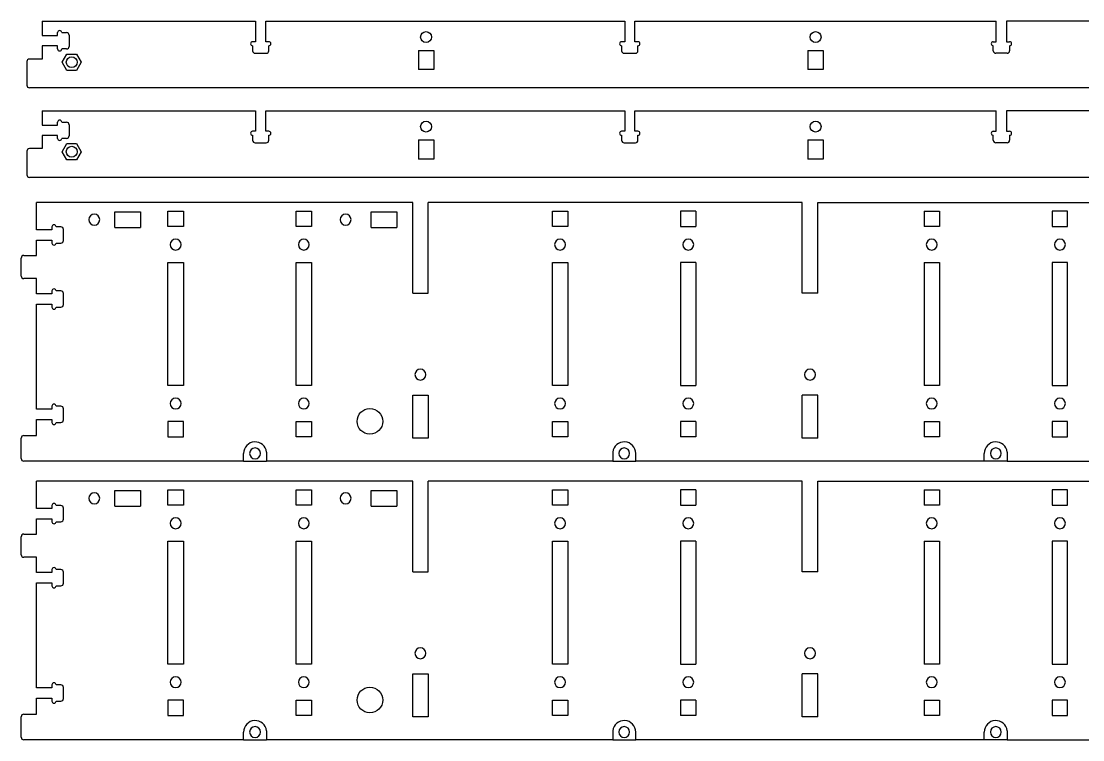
# Model space of a CAD drawing. Header units: millimetres. Extents: x 153 to 1657, y 1821 to 3313.
# Drawn here: x 153 to 982, y 1823 to 2384 of the extents above; entities that cross this region are included whole.
import ezdxf

# ---------------------------------------------------------------- set-up
doc = ezdxf.new("R2010")
doc.units = ezdxf.units.MM
doc.layers.get('0').update_dxf_attribs({"color": 253, "lineweight": 70, "true_color": 0x8faf8f})

msp = doc.modelspace()

# ---------------------------------------------------------------- linework, layer by layer
at = {"color": 158, "lineweight": -3, "true_color": 0x052648}
for p, q in [((169.58, 2383.99), (169.58, 2372.73)), ((169.58, 2383.99), (336.08, 2383.99)), ((336.08, 2383.99), (336.08, 2367.99)), ((344.08, 2383.99), (624.08, 2383.99)), ((344.08, 2367.99), (344.08, 2383.99)), ((624.08, 2383.99), (624.08, 2367.99)), ((632.08, 2383.99), (914.08, 2383.99)), ((632.08, 2367.99), (632.08, 2383.99)), ((914.08, 2367.99), (914.08, 2383.99)), ((1202.08, 2383.99), (922.08, 2383.99)), ((922.08, 2383.99), (922.08, 2367.99)), ((169.58, 2372.73), (181.58, 2372.73)), ((181.58, 2372.73), (181.58, 2375.08)), ((184.78, 2375.08), (188.58, 2375.08)), ((190.58, 2373.08), (190.58, 2364.38)), ((181.58, 2364.73), (169.58, 2364.73)), ((169.58, 2364.73), (169.58, 2354.44)), ((181.58, 2362.38), (181.58, 2364.73)), ((188.58, 2362.38), (184.78, 2362.38)), ((336.08, 2367.99), (333.73, 2367.99)), ((333.73, 2364.79), (333.73, 2360.99)), ((346.43, 2367.99), (344.08, 2367.99)), ((346.43, 2360.99), (346.43, 2364.79)), ((463.08, 2361.24), (463.08, 2346.24)), ((463.08, 2361.24), (475.08, 2361.24)), ((475.08, 2361.24), (475.08, 2346.24)), ((624.08, 2367.99), (621.73, 2367.99)), ((621.73, 2364.79), (621.73, 2360.99)), ((634.43, 2367.99), (632.08, 2367.99)), ((634.43, 2360.99), (634.43, 2364.79)), ((767.08, 2361.24), (767.08, 2346.24)), ((767.08, 2361.24), (779.08, 2361.24)), ((779.08, 2361.24), (779.08, 2346.24)), ((911.73, 2367.99), (914.08, 2367.99)), ((911.73, 2360.99), (911.73, 2364.79)), ((922.08, 2367.99), (924.43, 2367.99)), ((924.43, 2364.79), (924.43, 2360.99)), ((169.58, 2354.44), (159.58, 2354.44)), ((185.25, 2351.99), (188.91, 2358.34)), ((188.91, 2358.34), (196.25, 2358.34)), ((196.25, 2358.34), (199.91, 2351.99)), ((335.73, 2358.99), (344.43, 2358.99)), ((623.73, 2358.99), (632.43, 2358.99)), ((922.43, 2358.99), (913.73, 2358.99)), ((157.58, 2352.44), (157.58, 2333.99)), ((188.91, 2345.64), (185.25, 2351.99)), ((196.25, 2345.64), (188.91, 2345.64)), ((199.91, 2351.99), (196.25, 2345.64)), ((475.08, 2346.24), (463.08, 2346.24)), ((779.08, 2346.24), (767.08, 2346.24)), ((1386.58, 2331.99), (159.58, 2331.99)), ((169.58, 2314.11), (169.58, 2302.85)), ((169.58, 2314.11), (336.08, 2314.11)), ((336.08, 2314.11), (336.08, 2298.11)), ((344.08, 2314.11), (624.08, 2314.11)), ((344.08, 2298.11), (344.08, 2314.11)), ((624.08, 2314.11), (624.08, 2298.11)), ((632.08, 2314.11), (914.08, 2314.11)), ((632.08, 2298.11), (632.08, 2314.11)), ((914.08, 2298.11), (914.08, 2314.11)), ((1202.08, 2314.11), (922.08, 2314.11)), ((922.08, 2314.11), (922.08, 2298.11)), ((169.58, 2302.85), (181.58, 2302.85)), ((181.58, 2302.85), (181.58, 2305.2)), ((184.78, 2305.2), (188.58, 2305.2)), ((190.58, 2303.2), (190.58, 2294.5)), ((181.58, 2294.85), (169.58, 2294.85)), ((169.58, 2294.85), (169.58, 2284.56)), ((181.58, 2292.5), (181.58, 2294.85)), ((336.08, 2298.11), (333.73, 2298.11)), ((333.73, 2294.91), (333.73, 2291.11)), ((346.43, 2298.11), (344.08, 2298.11)), ((346.43, 2291.11), (346.43, 2294.91)), ((624.08, 2298.11), (621.73, 2298.11)), ((621.73, 2294.91), (621.73, 2291.11)), ((634.43, 2298.11), (632.08, 2298.11)), ((634.43, 2291.11), (634.43, 2294.91)), ((911.73, 2298.11), (914.08, 2298.11)), ((911.73, 2291.11), (911.73, 2294.91)), ((922.08, 2298.11), (924.43, 2298.11)), ((924.43, 2294.91), (924.43, 2291.11)), ((188.58, 2292.5), (184.78, 2292.5)), ((185.25, 2282.11), (188.91, 2288.46)), ((188.91, 2288.46), (196.25, 2288.46)), ((196.25, 2288.46), (199.91, 2282.11)), ((335.73, 2289.11), (344.43, 2289.11)), ((463.08, 2291.36), (463.08, 2276.36)), ((463.08, 2291.36), (475.08, 2291.36)), ((475.08, 2291.36), (475.08, 2276.36)), ((623.73, 2289.11), (632.43, 2289.11)), ((767.08, 2291.36), (767.08, 2276.36)), ((767.08, 2291.36), (779.08, 2291.36)), ((779.08, 2291.36), (779.08, 2276.36)), ((922.43, 2289.11), (913.73, 2289.11)), ((157.58, 2282.56), (157.58, 2264.11)), ((169.58, 2284.56), (159.58, 2284.56)), ((188.91, 2275.76), (185.25, 2282.11)), ((199.91, 2282.11), (196.25, 2275.76)), ((196.25, 2275.76), (188.91, 2275.76)), ((475.08, 2276.36), (463.08, 2276.36)), ((779.08, 2276.36), (767.08, 2276.36)), ((1386.58, 2262.11), (159.58, 2262.11)), ((165.2, 2221.14), (165.2, 2242.58)), ((458.7, 2242.58), (165.2, 2242.58)), ((458.7, 2171.73), (458.7, 2242.58)), ((470.7, 2171.73), (470.7, 2242.58)), ((762.7, 2242.58), (470.7, 2242.58)), ((762.7, 2171.73), (762.7, 2242.58)), ((774.7, 2171.73), (774.7, 2242.58)), ((774.7, 2242.58), (1066.7, 2242.58)), ((226.24, 2223.08), (226.24, 2235.08)), ((226.24, 2235.08), (246.24, 2235.08)), ((246.24, 2235.08), (246.24, 2223.08)), ((267.7, 2223.62), (267.7, 2235.58)), ((267.7, 2235.58), (279.7, 2235.58)), ((279.7, 2235.58), (279.7, 2223.62)), ((367.7, 2223.62), (367.7, 2235.58)), ((367.7, 2235.58), (379.7, 2235.58)), ((379.7, 2235.58), (379.7, 2223.62)), ((426.32, 2235.08), (446.28, 2235.08)), ((426.32, 2223.08), (426.32, 2235.08)), ((446.28, 2235.08), (446.28, 2223.08)), ((567.7, 2223.62), (567.7, 2235.58)), ((567.7, 2235.58), (579.7, 2235.58)), ((579.7, 2235.58), (579.7, 2223.62)), ((667.7, 2235.58), (667.7, 2223.62)), ((679.7, 2235.58), (667.7, 2235.58)), ((679.7, 2235.58), (679.7, 2223.62)), ((857.7, 2235.58), (869.7, 2235.58)), ((857.7, 2235.58), (857.7, 2223.62)), ((869.7, 2235.58), (869.7, 2223.62)), ((969.7, 2235.58), (957.7, 2235.58)), ((957.7, 2235.58), (957.7, 2223.62)), ((969.7, 2223.62), (969.7, 2235.58)), ((177.2, 2221.14), (165.2, 2221.14)), ((177.2, 2223.49), (177.2, 2221.14)), ((184.2, 2223.49), (180.4, 2223.49)), ((186.2, 2212.79), (186.2, 2221.49)), ((226.24, 2223.08), (246.24, 2223.08)), ((279.7, 2223.62), (267.7, 2223.62)), ((379.7, 2223.62), (367.7, 2223.62)), ((426.32, 2223.08), (446.28, 2223.08)), ((579.7, 2223.62), (567.7, 2223.62)), ((667.7, 2223.62), (679.7, 2223.62)), ((869.7, 2223.62), (857.7, 2223.62)), ((957.7, 2223.62), (969.7, 2223.62)), ((165.2, 2213.14), (177.2, 2213.14)), ((165.2, 2201.14), (165.2, 2213.14)), ((177.2, 2213.14), (177.2, 2210.79)), ((180.4, 2210.79), (184.2, 2210.79)), ((153.2, 2185.09), (153.2, 2199.14)), ((155.2, 2201.14), (165.2, 2201.14)), ((267.7, 2195.62), (279.7, 2195.62)), ((267.7, 2099.54), (267.7, 2195.62)), ((279.7, 2195.62), (279.7, 2099.54)), ((367.7, 2099.54), (367.7, 2195.62)), ((367.7, 2195.62), (379.7, 2195.62)), ((379.7, 2195.62), (379.7, 2099.54)), ((567.7, 2099.54), (567.7, 2195.62)), ((567.7, 2195.62), (579.7, 2195.62)), ((579.7, 2195.62), (579.7, 2099.54)), ((667.7, 2195.62), (667.7, 2099.54)), ((679.7, 2195.62), (667.7, 2195.62)), ((679.7, 2195.62), (679.7, 2099.54)), ((857.7, 2195.62), (857.7, 2099.54)), ((857.7, 2195.62), (869.7, 2195.62)), ((869.7, 2195.62), (869.7, 2099.54)), ((969.7, 2195.62), (957.7, 2195.62)), ((957.7, 2195.62), (957.7, 2099.54)), ((969.7, 2099.54), (969.7, 2195.62)), ((165.2, 2183.09), (155.2, 2183.09)), ((165.2, 2171.09), (165.2, 2183.09)), ((177.2, 2171.09), (165.2, 2171.09)), ((177.2, 2173.44), (177.2, 2171.09)), ((184.2, 2173.44), (180.4, 2173.44)), ((186.2, 2162.74), (186.2, 2171.44)), ((458.7, 2171.73), (470.7, 2171.73)), ((774.7, 2171.73), (762.7, 2171.73)), ((165.2, 2163.09), (177.2, 2163.09)), ((165.2, 2081.09), (165.2, 2163.09)), ((177.2, 2163.09), (177.2, 2160.74)), ((180.4, 2160.74), (184.2, 2160.74)), ((279.7, 2099.54), (267.7, 2099.54)), ((379.7, 2099.54), (367.7, 2099.54)), ((579.7, 2099.54), (567.7, 2099.54)), ((667.7, 2099.54), (679.7, 2099.54)), ((869.7, 2099.54), (857.7, 2099.54)), ((957.7, 2099.54), (969.7, 2099.54)), ((458.7, 2058.58), (458.7, 2092.11)), ((458.7, 2092.11), (470.7, 2092.11)), ((470.7, 2092.11), (470.7, 2058.58)), ((762.7, 2058.58), (762.7, 2092.11)), ((774.7, 2092.11), (762.7, 2092.11)), ((774.7, 2058.58), (774.7, 2092.11)), ((177.2, 2081.09), (165.2, 2081.09)), ((177.2, 2083.44), (177.2, 2081.09)), ((184.2, 2083.44), (180.4, 2083.44)), ((186.2, 2072.74), (186.2, 2081.44)), ((165.2, 2073.09), (177.2, 2073.09)), ((165.2, 2060.58), (165.2, 2073.09)), ((177.2, 2073.09), (177.2, 2070.74)), ((279.7, 2071.54), (267.7, 2071.54)), ((267.7, 2071.54), (267.7, 2059.58)), ((279.7, 2059.58), (279.7, 2071.54)), ((367.7, 2059.58), (367.7, 2071.54)), ((367.7, 2071.54), (379.7, 2071.54)), ((379.7, 2071.54), (379.7, 2059.58)), ((567.7, 2059.58), (567.7, 2071.54)), ((567.7, 2071.54), (579.7, 2071.54)), ((579.7, 2071.54), (579.7, 2059.58)), ((667.7, 2071.54), (667.7, 2059.58)), ((679.7, 2071.54), (667.7, 2071.54)), ((679.7, 2071.54), (679.7, 2059.58)), ((857.7, 2071.54), (857.7, 2059.58)), ((857.7, 2071.54), (869.7, 2071.54)), ((869.7, 2071.54), (869.7, 2059.58)), ((969.7, 2071.54), (957.7, 2071.54)), ((957.7, 2071.54), (957.7, 2059.58)), ((969.7, 2059.58), (969.7, 2071.54)), ((180.4, 2070.74), (184.2, 2070.74)), ((153.2, 2042.58), (153.2, 2058.58)), ((155.2, 2060.58), (165.2, 2060.58)), ((267.7, 2059.58), (279.7, 2059.58)), ((379.7, 2059.58), (367.7, 2059.58)), ((470.7, 2058.58), (458.7, 2058.58)), ((579.7, 2059.58), (567.7, 2059.58)), ((679.7, 2059.58), (667.7, 2059.58)), ((774.7, 2058.58), (762.7, 2058.58)), ((869.7, 2059.58), (857.7, 2059.58)), ((957.7, 2059.58), (969.7, 2059.58)), ((326.7, 2040.58), (326.7, 2046.58)), ((344.64, 2047.58), (344.64, 2040.58)), ((614.76, 2047.58), (614.76, 2040.58)), ((632.7, 2040.58), (632.7, 2046.58)), ((904.7, 2040.58), (904.7, 2046.58)), ((922.64, 2047.58), (922.64, 2040.58)), ((326.7, 2040.58), (155.2, 2040.58)), ((326.7, 2040.58), (344.64, 2040.58)), ((614.76, 2040.58), (344.64, 2040.58)), ((614.76, 2040.58), (632.7, 2040.58)), ((904.7, 2040.58), (632.7, 2040.58)), ((922.64, 2040.58), (904.7, 2040.58)), ((922.64, 2040.58), (1192.76, 2040.58)), ((165.2, 2003.59), (165.2, 2025.03)), ((458.7, 2025.03), (165.2, 2025.03)), ((458.7, 1954.18), (458.7, 2025.03)), ((470.7, 1954.18), (470.7, 2025.03)), ((762.7, 2025.03), (470.7, 2025.03)), ((762.7, 1954.18), (762.7, 2025.03)), ((774.7, 1954.18), (774.7, 2025.03)), ((774.7, 2025.03), (1066.7, 2025.03)), ((226.24, 2005.53), (226.24, 2017.53)), ((226.24, 2017.53), (246.24, 2017.53)), ((246.24, 2017.53), (246.24, 2005.53)), ((267.7, 2006.07), (267.7, 2018.03)), ((267.7, 2018.03), (279.7, 2018.03)), ((279.7, 2018.03), (279.7, 2006.07)), ((367.7, 2006.07), (367.7, 2018.03)), ((367.7, 2018.03), (379.7, 2018.03)), ((379.7, 2018.03), (379.7, 2006.07)), ((426.32, 2017.53), (446.28, 2017.53)), ((426.32, 2005.53), (426.32, 2017.53)), ((446.28, 2017.53), (446.28, 2005.53)), ((567.7, 2006.07), (567.7, 2018.03)), ((567.7, 2018.03), (579.7, 2018.03)), ((579.7, 2018.03), (579.7, 2006.07)), ((667.7, 2018.03), (667.7, 2006.07)), ((679.7, 2018.03), (667.7, 2018.03)), ((679.7, 2018.03), (679.7, 2006.07)), ((857.7, 2018.03), (869.7, 2018.03)), ((857.7, 2018.03), (857.7, 2006.07)), ((869.7, 2018.03), (869.7, 2006.07)), ((969.7, 2018.03), (957.7, 2018.03)), ((957.7, 2018.03), (957.7, 2006.07)), ((969.7, 2006.07), (969.7, 2018.03)), ((177.2, 2005.94), (177.2, 2003.59)), ((184.2, 2005.94), (180.4, 2005.94)), ((226.24, 2005.53), (246.24, 2005.53)), ((279.7, 2006.07), (267.7, 2006.07)), ((379.7, 2006.07), (367.7, 2006.07)), ((426.32, 2005.53), (446.28, 2005.53)), ((579.7, 2006.07), (567.7, 2006.07)), ((667.7, 2006.07), (679.7, 2006.07)), ((869.7, 2006.07), (857.7, 2006.07)), ((957.7, 2006.07), (969.7, 2006.07)), ((177.2, 2003.59), (165.2, 2003.59)), ((186.2, 1995.24), (186.2, 2003.94)), ((165.2, 1995.59), (177.2, 1995.59)), ((165.2, 1983.59), (165.2, 1995.59)), ((177.2, 1995.59), (177.2, 1993.24)), ((180.4, 1993.24), (184.2, 1993.24)), ((153.2, 1967.54), (153.2, 1981.59)), ((155.2, 1983.59), (165.2, 1983.59)), ((267.7, 1978.07), (279.7, 1978.07)), ((267.7, 1881.99), (267.7, 1978.07)), ((279.7, 1978.07), (279.7, 1881.99)), ((367.7, 1881.99), (367.7, 1978.07)), ((367.7, 1978.07), (379.7, 1978.07)), ((379.7, 1978.07), (379.7, 1881.99)), ((567.7, 1881.99), (567.7, 1978.07)), ((567.7, 1978.07), (579.7, 1978.07)), ((579.7, 1978.07), (579.7, 1881.99)), ((667.7, 1978.07), (667.7, 1881.99)), ((679.7, 1978.07), (667.7, 1978.07)), ((679.7, 1978.07), (679.7, 1881.99)), ((857.7, 1978.07), (857.7, 1881.99)), ((857.7, 1978.07), (869.7, 1978.07)), ((869.7, 1978.07), (869.7, 1881.99)), ((969.7, 1978.07), (957.7, 1978.07)), ((957.7, 1978.07), (957.7, 1881.99)), ((969.7, 1881.99), (969.7, 1978.07)), ((165.2, 1965.54), (155.2, 1965.54)), ((165.2, 1953.54), (165.2, 1965.54)), ((177.2, 1955.89), (177.2, 1953.54)), ((184.2, 1955.89), (180.4, 1955.89)), ((177.2, 1953.54), (165.2, 1953.54)), ((186.2, 1945.19), (186.2, 1953.89)), ((458.7, 1954.18), (470.7, 1954.18)), ((774.7, 1954.18), (762.7, 1954.18)), ((165.2, 1945.54), (177.2, 1945.54)), ((165.2, 1863.54), (165.2, 1945.54)), ((177.2, 1945.54), (177.2, 1943.19)), ((180.4, 1943.19), (184.2, 1943.19)), ((279.7, 1881.99), (267.7, 1881.99)), ((379.7, 1881.99), (367.7, 1881.99)), ((579.7, 1881.99), (567.7, 1881.99)), ((667.7, 1881.99), (679.7, 1881.99)), ((869.7, 1881.99), (857.7, 1881.99)), ((957.7, 1881.99), (969.7, 1881.99)), ((458.7, 1841.03), (458.7, 1874.56)), ((458.7, 1874.56), (470.7, 1874.56)), ((470.7, 1874.56), (470.7, 1841.03)), ((762.7, 1841.03), (762.7, 1874.56)), ((774.7, 1874.56), (762.7, 1874.56)), ((774.7, 1841.03), (774.7, 1874.56)), ((177.2, 1865.89), (177.2, 1863.54)), ((184.2, 1865.89), (180.4, 1865.89)), ((186.2, 1855.19), (186.2, 1863.89)), ((177.2, 1863.54), (165.2, 1863.54)), ((165.2, 1855.54), (177.2, 1855.54)), ((165.2, 1843.03), (165.2, 1855.54)), ((177.2, 1855.54), (177.2, 1853.19)), ((180.4, 1853.19), (184.2, 1853.19)), ((279.7, 1853.99), (267.7, 1853.99)), ((267.7, 1853.99), (267.7, 1842.03)), ((279.7, 1842.03), (279.7, 1853.99)), ((367.7, 1842.03), (367.7, 1853.99)), ((367.7, 1853.99), (379.7, 1853.99)), ((379.7, 1853.99), (379.7, 1842.03)), ((567.7, 1842.03), (567.7, 1853.99)), ((567.7, 1853.99), (579.7, 1853.99)), ((579.7, 1853.99), (579.7, 1842.03)), ((667.7, 1853.99), (667.7, 1842.03)), ((679.7, 1853.99), (667.7, 1853.99)), ((679.7, 1853.99), (679.7, 1842.03)), ((857.7, 1853.99), (857.7, 1842.03)), ((857.7, 1853.99), (869.7, 1853.99)), ((869.7, 1853.99), (869.7, 1842.03)), ((969.7, 1853.99), (957.7, 1853.99)), ((957.7, 1853.99), (957.7, 1842.03)), ((969.7, 1842.03), (969.7, 1853.99)), ((153.2, 1825.03), (153.2, 1841.03)), ((155.2, 1843.03), (165.2, 1843.03)), ((267.7, 1842.03), (279.7, 1842.03)), ((379.7, 1842.03), (367.7, 1842.03)), ((470.7, 1841.03), (458.7, 1841.03)), ((579.7, 1842.03), (567.7, 1842.03)), ((679.7, 1842.03), (667.7, 1842.03)), ((774.7, 1841.03), (762.7, 1841.03)), ((869.7, 1842.03), (857.7, 1842.03)), ((957.7, 1842.03), (969.7, 1842.03)), ((326.7, 1823.03), (155.2, 1823.03)), ((326.7, 1823.03), (326.7, 1829.03)), ((326.7, 1823.03), (344.64, 1823.03)), ((344.64, 1830.03), (344.64, 1823.03)), ((614.76, 1823.03), (344.64, 1823.03)), ((614.76, 1830.03), (614.76, 1823.03)), ((614.76, 1823.03), (632.7, 1823.03)), ((632.7, 1823.03), (632.7, 1829.03)), ((904.7, 1823.03), (632.7, 1823.03)), ((904.7, 1823.03), (904.7, 1829.03)), ((922.64, 1823.03), (904.7, 1823.03)), ((922.64, 1830.03), (922.64, 1823.03)), ((922.64, 1823.03), (1192.76, 1823.03))]:
    msp.add_line(p, q, dxfattribs=at)
for centre, radius in [((469.08, 2371.61), 4.25), ((773.08, 2371.61), 4.25), ((192.58, 2351.99), 4.25), ((469.08, 2301.74), 4.25), ((773.08, 2301.74), 4.25), ((192.58, 2282.11), 4.25), ((425.27, 2071.6), 10), ((425.27, 1854.05), 10)]:
    msp.add_circle(centre, radius, dxfattribs=at)
at = {"color": 158, "lineweight": -3, "true_color": 0x052648, "extrusion": (-5.55112e-17, 8.67362e-19, -1)}
for centre in [(-210.2, 2229.08), (-406.28, 2229.08), (-335.7, 2046.58), (-623.7, 2046.58), (-913.7, 2046.58), (-210.2, 2011.53), (-406.28, 2011.53), (-335.7, 1829.03), (-623.7, 1829.03), (-913.7, 1829.03)]:
    msp.add_circle(centre, 4.25, dxfattribs=at)
at = {"color": 158, "lineweight": -3, "true_color": 0x052648, "extrusion": (-3.8638e-15, 8.67362e-19, -1)}
for centre in [(-273.7, 2209.62), (-373.7, 2209.62), (-573.7, 2209.62), (-673.7, 2209.62), (-464.7, 2108.11), (-768.7, 2108.11), (-273.7, 2085.54), (-373.7, 2085.54), (-573.7, 2085.54), (-673.7, 2085.54), (-273.7, 1992.07), (-373.7, 1992.07), (-573.7, 1992.07), (-673.7, 1992.07), (-464.7, 1890.56), (-768.7, 1890.56), (-273.7, 1867.99), (-373.7, 1867.99), (-573.7, 1867.99), (-673.7, 1867.99)]:
    msp.add_circle(centre, 4.25, dxfattribs=at)
at = {"color": 158, "lineweight": -3, "true_color": 0x052648, "extrusion": (3.75278e-15, 8.67362e-19, -1)}
for centre in [(-863.7, 2209.62), (-963.7, 2209.62), (-863.7, 2085.54), (-963.7, 2085.54), (-863.7, 1992.07), (-963.7, 1992.07), (-863.7, 1867.99), (-963.7, 1867.99)]:
    msp.add_circle(centre, 4.25, dxfattribs=at)
at = {"color": 158, "lineweight": -3, "true_color": 0x052648}
for centre, radius, start, end in [((183.18, 2375.08), 1.6, 360, 180), ((188.58, 2373.08), 2, 360, 90), ((183.18, 2362.38), 1.6, 180, 0), ((188.58, 2364.38), 2, 270, 360), ((333.73, 2366.39), 1.6, 90, 270), ((335.73, 2360.99), 2, 180, 270), ((344.43, 2360.99), 2, 270, 0), ((346.43, 2366.39), 1.6, 270, 90), ((621.73, 2366.39), 1.6, 90, 270), ((623.73, 2360.99), 2, 180, 270), ((632.43, 2360.99), 2, 270, 0), ((634.43, 2366.39), 1.6, 270, 90), ((911.73, 2366.39), 1.6, 90, 270), ((913.73, 2360.99), 2, 180, 270), ((922.43, 2360.99), 2, 270, 360), ((924.43, 2366.39), 1.6, 270, 90), ((159.58, 2352.44), 2, 90, 180), ((159.58, 2333.99), 2, 180, 270), ((183.18, 2305.2), 1.6, 360, 180), ((188.58, 2303.2), 2, 360, 90), ((333.73, 2296.51), 1.6, 90, 270), ((346.43, 2296.51), 1.6, 270, 90), ((621.73, 2296.51), 1.6, 90, 270), ((634.43, 2296.51), 1.6, 270, 90), ((911.73, 2296.51), 1.6, 90, 270), ((924.43, 2296.51), 1.6, 270, 90), ((183.18, 2292.5), 1.6, 180, 0), ((188.58, 2294.5), 2, 270, 360), ((335.73, 2291.11), 2, 180, 270), ((344.43, 2291.11), 2, 270, 0), ((623.73, 2291.11), 2, 180, 270), ((632.43, 2291.11), 2, 270, 0), ((913.73, 2291.11), 2, 180, 270), ((922.43, 2291.11), 2, 270, 360), ((159.58, 2282.56), 2, 90, 180), ((159.58, 2264.11), 2, 180, 270), ((178.8, 2223.49), 1.6, 360, 180), ((184.2, 2221.49), 2, 0, 90), ((184.2, 2212.79), 2, 270, 0), ((178.8, 2210.79), 1.6, 180, 0), ((155.2, 2199.14), 2, 90, 180), ((155.2, 2185.09), 2, 180, 270), ((178.8, 2173.44), 1.6, 360, 180), ((184.2, 2171.44), 2, 0, 90), ((184.2, 2162.74), 2, 270, 0), ((178.8, 2160.74), 1.6, 180, 0), ((178.8, 2083.44), 1.6, 360, 180), ((184.2, 2081.44), 2, 0, 90), ((184.2, 2072.74), 2, 270, 0), ((178.8, 2070.74), 1.6, 180, 360), ((155.2, 2058.58), 2, 90, 180), ((335.7, 2046.58), 9, 6.37937, 180), ((623.7, 2046.58), 9, 0, 173.62063), ((913.7, 2046.58), 9, 6.37937, 180), ((155.2, 2042.58), 2, 180, 270), ((178.8, 2005.94), 1.6, 360, 180), ((184.2, 2003.94), 2, 0, 90), ((178.8, 1993.24), 1.6, 180, 0), ((184.2, 1995.24), 2, 270, 0), ((155.2, 1981.59), 2, 90, 180), ((155.2, 1967.54), 2, 180, 270), ((178.8, 1955.89), 1.6, 360, 180), ((184.2, 1953.89), 2, 0, 90), ((178.8, 1943.19), 1.6, 180, 0), ((184.2, 1945.19), 2, 270, 0), ((178.8, 1865.89), 1.6, 360, 180), ((184.2, 1863.89), 2, 0, 90), ((178.8, 1853.19), 1.6, 180, 360), ((184.2, 1855.19), 2, 270, 0), ((155.2, 1841.03), 2, 90, 180), ((335.7, 1829.03), 9, 6.37937, 180), ((623.7, 1829.03), 9, 0, 173.62063), ((913.7, 1829.03), 9, 6.37937, 180), ((155.2, 1825.03), 2, 180, 270)]:
    msp.add_arc(centre, radius, start, end, dxfattribs=at)

doc.saveas('drawing.dxf')
